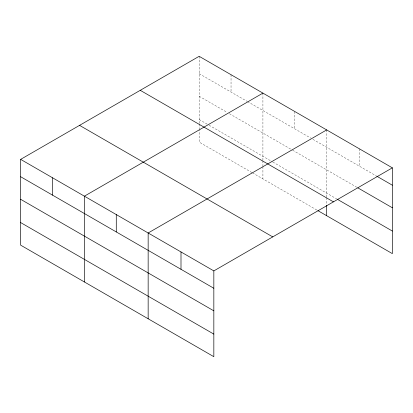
<?xml version="1.0" encoding="UTF-8"?>
<svg xmlns="http://www.w3.org/2000/svg" width="413" height="413" viewBox="0 0 413 413"><rect width="100%" height="100%" fill="white"/><g stroke="black" fill="none" stroke-linecap="round" stroke-linejoin="round"><path stroke-width="0.31" stroke-dasharray="2.06 1.55" d="M199.164 123.384L199.164 56.307M199.164 73.664L246.974 101.268M247.526 101.588L310.726 138.076M312.925 139.346L376.207 175.881M199.164 96.244L227.191 112.429M229.391 113.699L292.043 149.873M292.59 150.187L356.724 187.213M199.164 119.512L208.503 124.907M209.055 125.222L272.255 161.715M272.807 162.03L336.688 198.911M251.92 172.557L199.164 142.093L199.164 129.837M252.472 172.871L316.771 209.995M359.506 148.881L359.506 166.238M326.668 129.919L326.668 196.996M326.668 197.641L326.668 204.74M294.789 111.515L294.789 128.877M262.916 93.116L262.916 160.192M262.916 160.838L262.916 165.995M262.916 166.64L262.916 178.901M231.037 74.712L231.037 92.068M199.164 124.029L199.164 129.192"/><path stroke-width="0.62" d="M213.836 310.844L213.836 270.907L20.65 159.372L20.65 245.157L213.836 356.693L213.836 310.844L20.65 199.309M317.871 210.63L392.35 253.628L392.35 167.843L199.164 56.307L20.65 159.372M262.916 93.116L84.402 196.175L84.402 281.965M326.668 129.919L148.153 232.984L148.153 318.769M213.836 270.907L392.35 167.843M376.764 176.201L392.35 185.2M357.839 187.858L392.35 207.78M337.24 199.231L392.35 231.048M140.255 90.318L333.441 201.854M79.559 125.361L272.745 236.897M20.65 176.728L213.836 288.264M20.65 222.576L213.836 334.112M326.668 205.385L326.668 215.71M180.997 251.945L180.997 269.302M116.28 214.579L116.28 231.936M52.528 177.776L52.528 195.132"/></g></svg>
